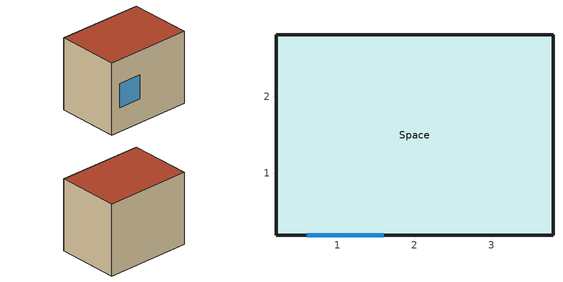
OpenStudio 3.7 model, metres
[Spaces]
Space
 floor ground (wall_construction): 3.8,0.2 0.2,0.2 0.2,2.8 3.8,2.8 z0
 wall outside (wall_construction): 0.2,2.8 0.2,0.2 3.8,0.2 3.8,2.8 0.2,2.8 z0:3
 window (win_construction): 0.6,0.2 1.6,0.2 z1:2
 roof outside (wall_construction): 0.2,0.2 3.8,0.2 3.8,2.8 0.2,2.8 z3
[Material:NoMass]
Material No Mass 1: Roughness=Rough; Thermal Resistance {m2-K/W}=0.36; Thermal Absorptance=0.9; Solar Absorptance=0.7; Visible Absorptance=0.7
[Material]
Material 1: Roughness=Smooth; Thickness {m}=0.009; Conductivity {W/m-K}=0.58; Density {kg/m3}=1900; Specific Heat {J/kg-K}=1400
[Construction]
wall_construction: Material No Mass 1, Material 1
win_construction: Window Material Simple Glazing System 1
[WindowMaterial:SimpleGlazingSystem]
Window Material Simple Glazing System 1: U-Factor {W/m2-K}=1.4; Solar Heat Gain Coefficient=0.62; Visible Transmittance=0.78
[BuildingStory]
Mezzanine Level
[ThermalZone]
Thermal Zone 1: Thermostat=Thermostat Setpoint Dual Setpoint 1; Use Ideal Air Loads=No
[Sizing:Zone]
Thermal Zone 1: Zone Cooling Design Supply Air Temperature Input Method=SupplyAirTemperature; Zone Cooling Design Supply Air Temperature {C}=14; Zone Cooling Design Supply Air Temperature Difference {deltaC}=11.11; Zone Heating Design Supply Air Temperature Input Method=SupplyAirTemperature; Zone Heating Design Supply Air Temperature {C}=40; Zone Heating Design Supply Air Temperature Difference {deltaC}=11.11; Zone Cooling Design Supply Air Humidity Ratio {kg-H2O/kg-air}=0.0085; Zone Heating Design Supply Air Humidity Ratio {kg-H2O/kg-air}=0.008; Cooling Design Air Flow Method=DesignDay; Heating Design Air Flow Method=DesignDay; Account for Dedicated Outdoor Air System=No; Dedicated Outdoor Air System Control Strategy=NeutralSupplyAir; Dedicated Outdoor Air Low Setpoint Temperature for Design {C}=autosize; Dedicated Outdoor Air High Setpoint Temperature for Design {C}=autosize; Zone Load Sizing Method=Sensible Load Only No Latent Load; Zone Latent Cooling Design Supply Air Humidity Ratio Input Method=HumidityRatioDifference; Zone Cooling Design Supply Air Humidity Ratio Difference {kgWater/kgDryAir}=0.005; Zone Latent Heating Design Supply Air Humidity Ratio Input Method=HumidityRatioDifference; Zone Humidification Design Supply Air Humidity Ratio Difference {kgWater/kgDryAir}=0.005
[Space]
Space: Building Story=Mezzanine Level; Thermal Zone=Thermal Zone 1; Design Specification Outdoor Air Object=Design Specification Outdoor Air 1; Floor Area {m2}=Autocalculate
[ThermostatSetpoint:DualSetpoint]
Thermostat Setpoint Dual Setpoint 1: Heating Setpoint Temperature Schedule=thermostat heating ruleset; Cooling Setpoint Temperature Schedule=thermostat cooling ruleset
[Lights:Definition]
Lights Definition 1: Design Level Calculation Method=Watts/Area; Watts per Space Floor Area {W/m2}=5
[Lights]
Lights 1: Lights Definition=Lights Definition 1; Space or SpaceType=Space; Schedule=occupancy schedule; Fraction Replaceable=1; Multiplier=1
[ElectricEquipment:Definition]
Electric Equipment Definition 1: Design Level Calculation Method=Watts/Area; Watts per Space Floor Area {W/m2}=10
[ElectricEquipment]
Electric Equipment 1: Electric Equipment Definition=Electric Equipment Definition 1; Space or SpaceType=Space; Schedule=occupancy schedule; Multiplier=1
[DesignSpecification:OutdoorAir]
Design Specification Outdoor Air 1: Outdoor Air Flow per Person {m3/s-person}=0.006
[People:Definition]
Space_peopledefinition: Number of People Calculation Method=People; Number of People {people}=25; Fraction Radiant=0.3
[People]
Space_people: People Definition=Space_peopledefinition; Space or SpaceType=Space; Number of People Schedule=occupancy schedule; Activity Level Schedule=activity schedule; Multiplier=1
[Schedule:Day]
Schedule Day 1; Schedule Day 2; Schedule Day 3; Schedule Day 4: 24, 0, 0
weekday occupancy 1: 9, 0, 0, 17, 0, 1, 24, 0, 0
weekday activity 1; weekday activity 2; weekday activity 3; weekday activity 4; weekday activity 5; weekday activity 6: 24, 0, 70
thermostat cooling design day schedule 1: 9, 0, 25, 17, 0, 25, 24, 0, 25
thermostat cooling weekday schedule 1: 9, 0, 60, 17, 0, 25, 24, 0, 60
thermostat cooling weekends schedule 1: 24, 0, 60
thermostat heating weekday schedule 1; thermostat heating weekday schedule 2: 9, 0, 20, 17, 0, 20, 24, 0, 20
[Schedule:Ruleset]
Name | Default Day Schedule | Summer Design Day Schedule | Winter Design Day Schedule | Holiday Schedule | Custom Day 1 Schedule | Custom Day 2 Schedule
occupancy schedule | Schedule Day 1
activity schedule | Schedule Day 2 | weekday activity 1 | weekday activity 2 | weekday activity 3 | weekday activity 4 | weekday activity 5
thermostat cooling ruleset | Schedule Day 3 | thermostat cooling design day schedule 1 | thermostat heating weekday schedule 1
thermostat heating ruleset | Schedule Day 4
[Schedule:Rule]
Name | Schedule Ruleset | Rule Order | Day Schedule | Apply Monday | Apply Tuesday | Apply Wednesday | Apply Thursday | Apply Friday | Apply Sunday | Apply Saturday
occupancy weekdays | occupancy schedule | 0 | weekday occupancy 1 | Yes | Yes | Yes | Yes | Yes
activity weekdays | activity schedule | 0 | weekday activity 6 | Yes | Yes | Yes | Yes | Yes | Yes | Yes
thermostat cooling weekday rule | thermostat cooling ruleset | 1 | thermostat cooling weekday schedule 1 | Yes | Yes | Yes | Yes | Yes
thermostat cooling weekend rule | thermostat cooling ruleset | 0 | thermostat cooling weekends schedule 1 |  |  |  |  |  | Yes | Yes
thermostat heating weekday rule | thermostat heating ruleset | 0 | thermostat heating weekday schedule 2 | Yes | Yes | Yes | Yes | Yes | Yes | Yes
